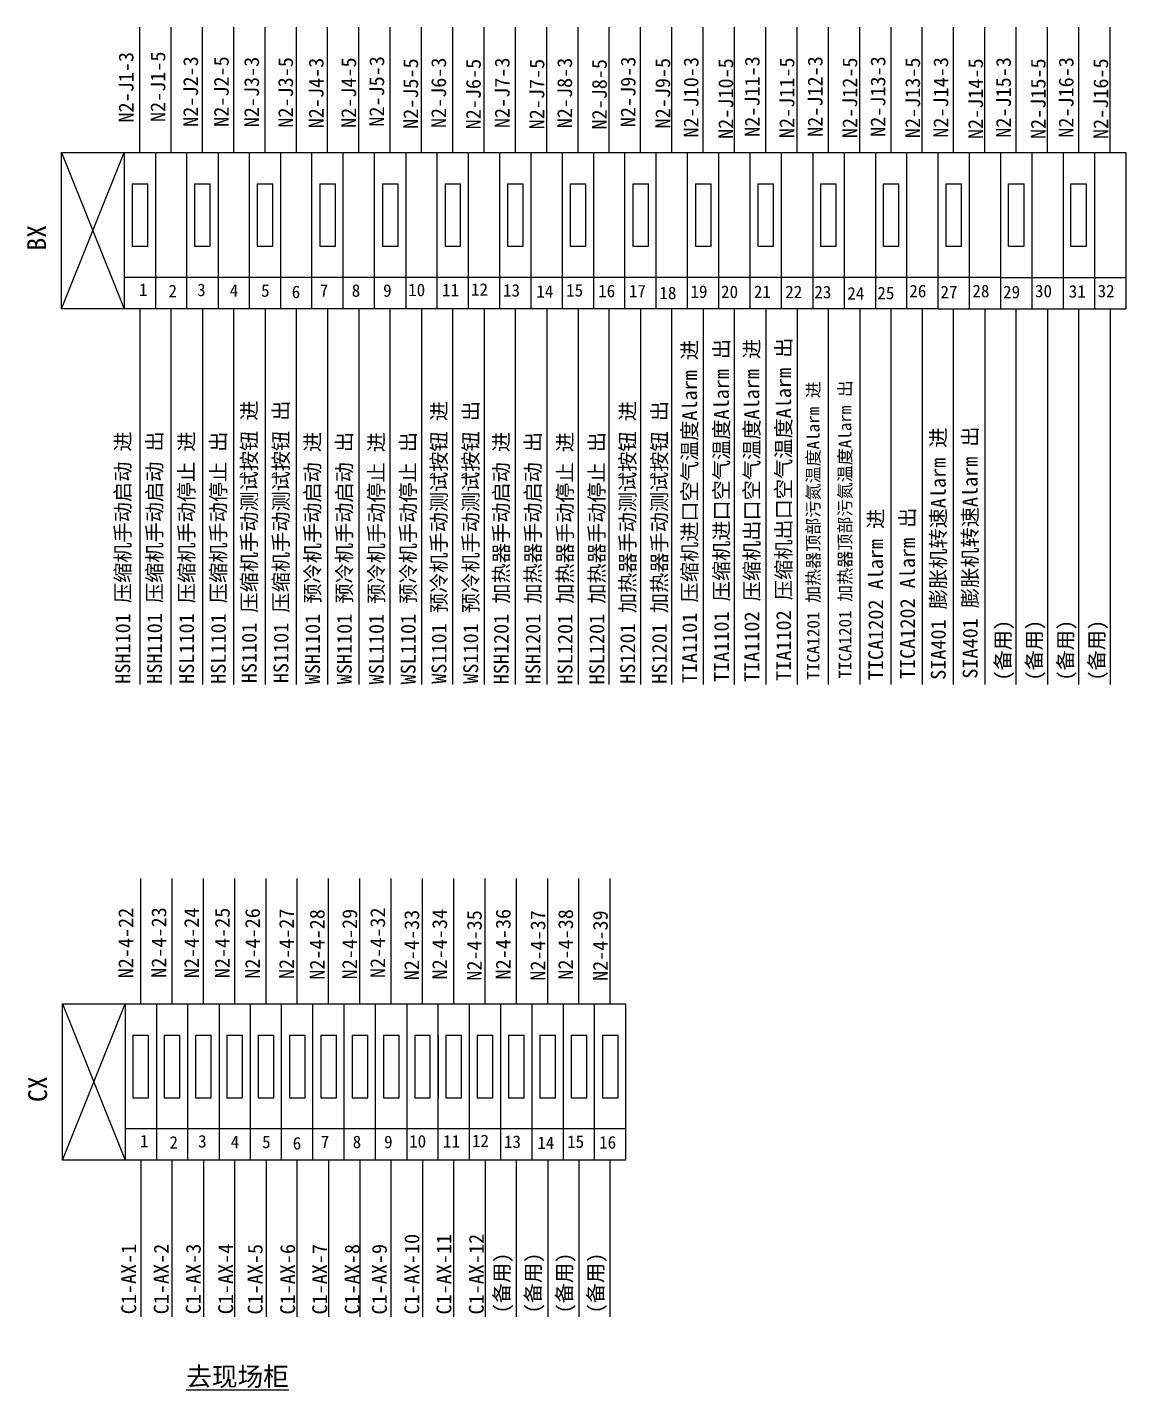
# Model space of a CAD drawing. Header units: millimetres. Extents: x -316745142 to -316741104, y 1018242592 to 1018244331.
# Drawn here: x -316743172.1 to -316742821.1, y 1018242718.8 to 1018243154.2 of the extents above; entities that cross this region are included whole.
import ezdxf

# ---------------------------------------------------------------- set-up
doc = ezdxf.new("R2010")
doc.units = ezdxf.units.MM

# ---------------------------------------------------------------- blocks, each defined once
blk = doc.blocks.new('*U93')
at = {"lineweight": -2}
blk.add_line((0, -2.5), (0, 2.5), dxfattribs=at)
blk = doc.blocks.new('*U94')
at = {"color": 0, "linetype": 'ByBlock', "lineweight": -2, "transparency": 16777216}
for p in [(0, 0), (10, 0), (20, 0), (30, 0), (40, 0), (50, 0), (60, 0), (70, 0), (80, 0), (90, 0), (100, 0), (110, 0), (120, 0), (130, 0), (140, 0), (150, 0), (160, 0), (170, 0), (180, 0), (190, 0), (200, 0), (210, 0), (220, 0), (230, 0), (240, 0), (250, 0), (260, 0), (270, 0), (280, 0), (290, 0), (300, 0), (310, 0)]:
    blk.add_blockref('*U93', p, dxfattribs=at)
blk = doc.blocks.new('*U144')
at = {"lineweight": -2}
blk.add_line((0, -2.5), (0, 2.5), dxfattribs=at)
blk = doc.blocks.new('*U145')
at = {"color": 0, "linetype": 'ByBlock', "lineweight": -2, "transparency": 16777216}
for p in [(0, 0), (10, 0), (20, 0), (30, 0), (40, 0), (50, 0), (60, 0), (70, 0), (80, 0), (90, 0), (100, 0), (110, 0), (120, 0), (130, 0), (140, 0), (150, 0)]:
    blk.add_blockref('*U144', p, dxfattribs=at)

msp = doc.modelspace()

# ---------------------------------------------------------------- linework, layer by layer
at = {"lineweight": -2}
for p, q in [((-316743136.081, 1018243114.153), (-316743136.081, 1018243149.153)), ((-316743126.081, 1018243114.153), (-316743126.081, 1018243149.153)), ((-316743116.081, 1018243114.153), (-316743116.081, 1018243149.153)), ((-316743106.081, 1018243114.153), (-316743106.081, 1018243149.153)), ((-316743096.081, 1018243114.153), (-316743096.081, 1018243149.153)), ((-316743086.081, 1018243114.153), (-316743086.081, 1018243149.153)), ((-316743076.081, 1018243114.153), (-316743076.081, 1018243149.153)), ((-316743066.081, 1018243114.153), (-316743066.081, 1018243149.153)), ((-316743056.081, 1018243114.153), (-316743056.081, 1018243149.153)), ((-316743046.081, 1018243114.153), (-316743046.081, 1018243149.153)), ((-316743036.081, 1018243114.153), (-316743036.081, 1018243149.153)), ((-316743026.081, 1018243114.153), (-316743026.081, 1018243149.153)), ((-316743016.081, 1018243114.153), (-316743016.081, 1018243149.153)), ((-316743006.081, 1018243114.153), (-316743006.081, 1018243149.153)), ((-316742996.081, 1018243114.153), (-316742996.081, 1018243149.153)), ((-316742986.081, 1018243114.153), (-316742986.081, 1018243149.153)), ((-316742976.081, 1018243114.153), (-316742976.081, 1018243149.153)), ((-316742966.081, 1018243114.153), (-316742966.081, 1018243149.153)), ((-316742956.081, 1018243114.153), (-316742956.081, 1018243149.153)), ((-316742946.081, 1018243114.153), (-316742946.081, 1018243149.153)), ((-316742936.081, 1018243114.153), (-316742936.081, 1018243149.153)), ((-316742926.081, 1018243114.153), (-316742926.081, 1018243149.153)), ((-316742916.081, 1018243114.153), (-316742916.081, 1018243149.153)), ((-316742906.081, 1018243114.153), (-316742906.081, 1018243149.153)), ((-316742896.081, 1018243114.153), (-316742896.081, 1018243149.153)), ((-316742886.081, 1018243114.153), (-316742886.081, 1018243149.153)), ((-316742876.081, 1018243114.153), (-316742876.081, 1018243149.153)), ((-316742866.081, 1018243114.153), (-316742866.081, 1018243149.153)), ((-316742856.081, 1018243114.153), (-316742856.081, 1018243149.153)), ((-316742846.081, 1018243114.153), (-316742846.081, 1018243149.153)), ((-316742836.081, 1018243114.153), (-316742836.081, 1018243149.153)), ((-316742826.081, 1018243114.153), (-316742826.081, 1018243149.153)), ((-316743161.081, 1018243064.153), (-316743141.081, 1018243114.153)), ((-316743161.081, 1018243114.153), (-316743141.081, 1018243064.153)), ((-316743141.081, 1018243114.153), (-316743141.081, 1018243064.153)), ((-316743131.081, 1018243114.153), (-316743131.081, 1018243064.153)), ((-316743121.081, 1018243064.153), (-316743121.081, 1018243114.153)), ((-316743111.081, 1018243114.153), (-316743111.081, 1018243064.153)), ((-316743101.081, 1018243064.153), (-316743101.081, 1018243114.153)), ((-316743091.081, 1018243064.153), (-316743091.081, 1018243114.153)), ((-316743081.081, 1018243064.153), (-316743081.081, 1018243114.153)), ((-316743071.081, 1018243064.153), (-316743071.081, 1018243114.153)), ((-316743061.081, 1018243064.153), (-316743061.081, 1018243114.153)), ((-316743051.081, 1018243114.153), (-316743051.081, 1018243104.153)), ((-316743041.081, 1018243064.153), (-316743041.081, 1018243114.153)), ((-316743031.081, 1018243064.153), (-316743031.081, 1018243114.153)), ((-316743021.081, 1018243064.153), (-316743021.081, 1018243114.153)), ((-316743011.081, 1018243064.153), (-316743011.081, 1018243114.153)), ((-316743001.081, 1018243064.153), (-316743001.081, 1018243114.153)), ((-316742991.081, 1018243064.153), (-316742991.081, 1018243114.153)), ((-316742981.081, 1018243064.153), (-316742981.081, 1018243114.153)), ((-316742971.081, 1018243064.153), (-316742971.081, 1018243114.153)), ((-316742961.081, 1018243064.153), (-316742961.081, 1018243114.153)), ((-316742951.081, 1018243064.153), (-316742951.081, 1018243114.153)), ((-316742941.081, 1018243064.153), (-316742941.081, 1018243114.153)), ((-316742931.081, 1018243064.153), (-316742931.081, 1018243114.153)), ((-316742921.081, 1018243114.153), (-316742921.081, 1018243064.153)), ((-316742911.081, 1018243114.153), (-316742911.081, 1018243074.153)), ((-316742901.081, 1018243114.153), (-316742901.081, 1018243064.153)), ((-316742891.081, 1018243114.153), (-316742891.081, 1018243064.153)), ((-316742881.081, 1018243114.153), (-316742881.081, 1018243064.153)), ((-316742871.081, 1018243114.153), (-316742871.081, 1018243064.153)), ((-316742861.081, 1018243114.153), (-316742861.081, 1018243064.153)), ((-316742851.081, 1018243114.153), (-316742851.081, 1018243064.153)), ((-316742841.081, 1018243114.153), (-316742841.081, 1018243064.153)), ((-316742831.081, 1018243114.153), (-316742831.081, 1018243064.153)), ((-316743138.581, 1018243104.153), (-316743138.581, 1018243084.153)), ((-316743138.581, 1018243104.153), (-316743133.581, 1018243104.153)), ((-316743133.581, 1018243084.153), (-316743133.581, 1018243104.153)), ((-316743118.581, 1018243104.153), (-316743118.581, 1018243084.153)), ((-316743118.581, 1018243104.153), (-316743113.581, 1018243104.153)), ((-316743113.581, 1018243084.153), (-316743113.581, 1018243104.153)), ((-316743098.581, 1018243104.153), (-316743098.581, 1018243084.153)), ((-316743098.581, 1018243104.153), (-316743093.581, 1018243104.153)), ((-316743093.581, 1018243084.153), (-316743093.581, 1018243104.153)), ((-316743078.581, 1018243104.153), (-316743078.581, 1018243084.153)), ((-316743078.581, 1018243104.153), (-316743073.581, 1018243104.153)), ((-316743073.581, 1018243084.153), (-316743073.581, 1018243104.153)), ((-316743058.581, 1018243104.153), (-316743058.581, 1018243084.153)), ((-316743058.581, 1018243104.153), (-316743053.581, 1018243104.153)), ((-316743053.581, 1018243084.153), (-316743053.581, 1018243104.153)), ((-316743051.081, 1018243104.153), (-316743051.081, 1018243084.153)), ((-316743038.581, 1018243104.153), (-316743038.581, 1018243084.153)), ((-316743038.581, 1018243104.153), (-316743033.581, 1018243104.153)), ((-316743033.581, 1018243084.153), (-316743033.581, 1018243104.153)), ((-316743018.581, 1018243104.153), (-316743018.581, 1018243084.153)), ((-316743018.581, 1018243104.153), (-316743013.581, 1018243104.153)), ((-316743013.581, 1018243084.153), (-316743013.581, 1018243104.153)), ((-316742998.581, 1018243104.153), (-316742998.581, 1018243084.153)), ((-316742998.581, 1018243104.153), (-316742993.581, 1018243104.153)), ((-316742993.581, 1018243084.153), (-316742993.581, 1018243104.153)), ((-316742978.581, 1018243104.153), (-316742978.581, 1018243084.153)), ((-316742978.581, 1018243104.153), (-316742973.581, 1018243104.153)), ((-316742973.581, 1018243084.153), (-316742973.581, 1018243104.153)), ((-316742958.581, 1018243104.153), (-316742958.581, 1018243084.153)), ((-316742958.581, 1018243104.153), (-316742953.581, 1018243104.153)), ((-316742953.581, 1018243084.153), (-316742953.581, 1018243104.153)), ((-316742938.581, 1018243104.153), (-316742938.581, 1018243084.153)), ((-316742938.581, 1018243104.153), (-316742933.581, 1018243104.153)), ((-316742933.581, 1018243084.153), (-316742933.581, 1018243104.153)), ((-316742918.581, 1018243104.153), (-316742918.581, 1018243084.153)), ((-316742918.581, 1018243104.153), (-316742913.581, 1018243104.153)), ((-316742913.581, 1018243084.153), (-316742913.581, 1018243104.153)), ((-316742898.581, 1018243104.153), (-316742898.581, 1018243084.153)), ((-316742898.581, 1018243104.153), (-316742893.581, 1018243104.153)), ((-316742893.581, 1018243084.153), (-316742893.581, 1018243104.153)), ((-316742878.581, 1018243104.153), (-316742878.581, 1018243084.153)), ((-316742878.581, 1018243104.153), (-316742873.581, 1018243104.153)), ((-316742873.581, 1018243084.153), (-316742873.581, 1018243104.153)), ((-316742858.581, 1018243104.153), (-316742853.581, 1018243104.153)), ((-316742858.581, 1018243084.153), (-316742858.581, 1018243104.153)), ((-316742853.581, 1018243084.153), (-316742853.581, 1018243104.153)), ((-316742838.581, 1018243104.153), (-316742833.581, 1018243104.153)), ((-316742838.581, 1018243084.153), (-316742838.581, 1018243104.153)), ((-316742833.581, 1018243084.153), (-316742833.581, 1018243104.153)), ((-316743138.581, 1018243084.153), (-316743133.581, 1018243084.153)), ((-316743118.581, 1018243084.153), (-316743113.581, 1018243084.153)), ((-316743098.581, 1018243084.153), (-316743093.581, 1018243084.153)), ((-316743078.581, 1018243084.153), (-316743073.581, 1018243084.153)), ((-316743058.581, 1018243084.153), (-316743053.581, 1018243084.153)), ((-316743051.081, 1018243084.153), (-316743051.081, 1018243074.153)), ((-316743038.581, 1018243084.153), (-316743033.581, 1018243084.153)), ((-316743018.581, 1018243084.153), (-316743013.581, 1018243084.153)), ((-316742998.581, 1018243084.153), (-316742993.581, 1018243084.153)), ((-316742978.581, 1018243084.153), (-316742973.581, 1018243084.153)), ((-316742958.581, 1018243084.153), (-316742953.581, 1018243084.153)), ((-316742938.581, 1018243084.153), (-316742933.581, 1018243084.153)), ((-316742918.581, 1018243084.153), (-316742913.581, 1018243084.153)), ((-316742898.581, 1018243084.153), (-316742893.581, 1018243084.153)), ((-316742878.581, 1018243084.153), (-316742873.581, 1018243084.153)), ((-316742858.581, 1018243084.153), (-316742853.581, 1018243084.153)), ((-316742838.581, 1018243084.153), (-316742833.581, 1018243084.153)), ((-316742861.081, 1018243074.153), (-316743141.081, 1018243074.153)), ((-316743051.081, 1018243074.153), (-316743051.081, 1018243074.153)), ((-316743051.081, 1018243074.153), (-316743051.081, 1018243064.153)), ((-316742911.081, 1018243074.153), (-316742911.081, 1018243064.153)), ((-316742861.081, 1018243074.153), (-316742841.081, 1018243074.153)), ((-316742841.081, 1018243074.153), (-316742821.081, 1018243074.153)), ((-316743136.081, 1018243064.153), (-316743136.081, 1018242944.153)), ((-316743126.081, 1018242944.153), (-316743126.081, 1018243064.153)), ((-316743116.081, 1018243064.153), (-316743116.081, 1018242944.153)), ((-316743106.081, 1018242944.153), (-316743106.081, 1018243064.153)), ((-316743096.081, 1018243064.153), (-316743096.081, 1018242944.153)), ((-316743086.081, 1018242944.153), (-316743086.081, 1018243064.153)), ((-316743076.081, 1018243064.153), (-316743076.081, 1018242944.153)), ((-316743066.081, 1018243064.153), (-316743066.081, 1018242944.153)), ((-316743056.081, 1018242944.153), (-316743056.081, 1018243064.153)), ((-316743046.081, 1018243064.153), (-316743046.081, 1018242944.153)), ((-316743036.081, 1018242944.153), (-316743036.081, 1018243064.153)), ((-316743026.081, 1018243064.153), (-316743026.081, 1018242944.153)), ((-316743016.081, 1018242944.153), (-316743016.081, 1018243064.153)), ((-316743006.081, 1018243064.153), (-316743006.081, 1018242944.153)), ((-316742996.081, 1018243064.153), (-316742996.081, 1018242944.153)), ((-316742986.081, 1018242944.153), (-316742986.081, 1018243064.153)), ((-316742976.081, 1018243064.153), (-316742976.081, 1018242944.153)), ((-316742966.081, 1018242944.153), (-316742966.081, 1018243064.153)), ((-316742956.081, 1018243064.153), (-316742956.081, 1018242944.153)), ((-316742946.081, 1018242944.153), (-316742946.081, 1018243064.153)), ((-316742936.081, 1018243064.153), (-316742936.081, 1018242944.153)), ((-316742926.081, 1018243064.153), (-316742926.081, 1018242944.153)), ((-316742916.081, 1018242944.153), (-316742916.081, 1018243064.153)), ((-316742906.081, 1018243064.153), (-316742906.081, 1018242944.153)), ((-316742896.081, 1018242944.153), (-316742896.081, 1018243064.153)), ((-316742886.081, 1018243064.153), (-316742886.081, 1018242944.153)), ((-316742876.081, 1018242944.153), (-316742876.081, 1018243064.153)), ((-316742866.081, 1018243064.153), (-316742866.081, 1018242944.153)), ((-316742856.081, 1018242944.153), (-316742856.081, 1018243064.153)), ((-316742846.081, 1018243064.153), (-316742846.081, 1018242944.153)), ((-316742836.081, 1018242944.153), (-316742836.081, 1018243064.153)), ((-316742826.081, 1018243064.153), (-316742826.081, 1018242944.153)), ((-316743135.773, 1018242842.091), (-316743135.773, 1018242877.091)), ((-316743125.773, 1018242842.091), (-316743125.773, 1018242877.091)), ((-316743115.773, 1018242842.091), (-316743115.773, 1018242877.091)), ((-316743105.773, 1018242842.091), (-316743105.773, 1018242877.091)), ((-316743095.773, 1018242842.091), (-316743095.773, 1018242877.091)), ((-316743085.773, 1018242842.091), (-316743085.773, 1018242877.091)), ((-316743075.773, 1018242842.091), (-316743075.773, 1018242877.091)), ((-316743065.773, 1018242842.091), (-316743065.773, 1018242877.091)), ((-316743055.773, 1018242842.091), (-316743055.773, 1018242877.091)), ((-316743045.773, 1018242842.091), (-316743045.773, 1018242877.091)), ((-316743035.773, 1018242842.091), (-316743035.773, 1018242877.091)), ((-316743025.773, 1018242842.091), (-316743025.773, 1018242877.091)), ((-316743015.773, 1018242842.091), (-316743015.773, 1018242877.091)), ((-316743005.773, 1018242842.091), (-316743005.773, 1018242877.091)), ((-316742995.773, 1018242842.091), (-316742995.773, 1018242877.091)), ((-316742985.773, 1018242842.091), (-316742985.773, 1018242877.091)), ((-316743160.773, 1018242792.091), (-316743140.773, 1018242842.091)), ((-316743160.773, 1018242842.091), (-316743140.773, 1018242792.091)), ((-316743140.773, 1018242842.091), (-316743140.773, 1018242792.091)), ((-316743130.773, 1018242842.091), (-316743130.773, 1018242792.091)), ((-316743120.773, 1018242792.091), (-316743120.773, 1018242842.091)), ((-316743110.773, 1018242842.091), (-316743110.773, 1018242792.091)), ((-316743100.773, 1018242792.091), (-316743100.773, 1018242842.091)), ((-316743090.773, 1018242792.091), (-316743090.773, 1018242842.091)), ((-316743080.773, 1018242792.091), (-316743080.773, 1018242842.091)), ((-316743070.773, 1018242792.091), (-316743070.773, 1018242842.091)), ((-316743060.773, 1018242792.091), (-316743060.773, 1018242842.091)), ((-316743050.773, 1018242842.091), (-316743050.773, 1018242832.091)), ((-316743040.773, 1018242792.091), (-316743040.773, 1018242842.091)), ((-316743030.773, 1018242792.091), (-316743030.773, 1018242842.091)), ((-316743020.773, 1018242792.091), (-316743020.773, 1018242842.091)), ((-316743010.773, 1018242792.091), (-316743010.773, 1018242842.091)), ((-316743000.773, 1018242792.091), (-316743000.773, 1018242842.091)), ((-316742990.773, 1018242792.091), (-316742990.773, 1018242842.091)), ((-316743138.273, 1018242832.091), (-316743138.273, 1018242812.091)), ((-316743138.273, 1018242832.091), (-316743133.273, 1018242832.091)), ((-316743133.273, 1018242812.091), (-316743133.273, 1018242832.091)), ((-316743128.273, 1018242832.091), (-316743128.273, 1018242812.091)), ((-316743128.273, 1018242832.091), (-316743123.273, 1018242832.091)), ((-316743123.273, 1018242812.091), (-316743123.273, 1018242832.091)), ((-316743118.273, 1018242832.091), (-316743118.273, 1018242812.091)), ((-316743118.273, 1018242832.091), (-316743113.273, 1018242832.091)), ((-316743113.273, 1018242812.091), (-316743113.273, 1018242832.091)), ((-316743108.273, 1018242832.091), (-316743108.273, 1018242812.091)), ((-316743108.273, 1018242832.091), (-316743103.273, 1018242832.091)), ((-316743103.273, 1018242812.091), (-316743103.273, 1018242832.091)), ((-316743098.273, 1018242832.091), (-316743098.273, 1018242812.091)), ((-316743098.273, 1018242832.091), (-316743093.273, 1018242832.091)), ((-316743093.273, 1018242812.091), (-316743093.273, 1018242832.091)), ((-316743088.273, 1018242832.091), (-316743088.273, 1018242812.091)), ((-316743088.273, 1018242832.091), (-316743083.273, 1018242832.091)), ((-316743083.273, 1018242812.091), (-316743083.273, 1018242832.091)), ((-316743078.273, 1018242832.091), (-316743078.273, 1018242812.091)), ((-316743078.273, 1018242832.091), (-316743073.273, 1018242832.091)), ((-316743073.273, 1018242812.091), (-316743073.273, 1018242832.091)), ((-316743068.273, 1018242832.091), (-316743068.273, 1018242812.091)), ((-316743068.273, 1018242832.091), (-316743063.273, 1018242832.091)), ((-316743063.273, 1018242812.091), (-316743063.273, 1018242832.091)), ((-316743058.273, 1018242832.091), (-316743058.273, 1018242812.091)), ((-316743058.273, 1018242832.091), (-316743053.273, 1018242832.091)), ((-316743053.273, 1018242812.091), (-316743053.273, 1018242832.091)), ((-316743050.773, 1018242832.091), (-316743050.773, 1018242812.091)), ((-316743048.273, 1018242832.091), (-316743048.273, 1018242812.091)), ((-316743048.273, 1018242832.091), (-316743043.273, 1018242832.091)), ((-316743043.273, 1018242812.091), (-316743043.273, 1018242832.091)), ((-316743040.773, 1018242832.091), (-316743040.773, 1018242812.091)), ((-316743038.273, 1018242832.091), (-316743038.273, 1018242812.091)), ((-316743038.273, 1018242832.091), (-316743033.273, 1018242832.091)), ((-316743033.273, 1018242812.091), (-316743033.273, 1018242832.091)), ((-316743028.273, 1018242832.091), (-316743028.273, 1018242812.091)), ((-316743028.273, 1018242832.091), (-316743023.273, 1018242832.091)), ((-316743023.273, 1018242812.091), (-316743023.273, 1018242832.091)), ((-316743018.273, 1018242832.091), (-316743018.273, 1018242812.091)), ((-316743018.273, 1018242832.091), (-316743013.273, 1018242832.091)), ((-316743013.273, 1018242812.091), (-316743013.273, 1018242832.091)), ((-316743008.273, 1018242832.091), (-316743008.273, 1018242812.091)), ((-316743008.273, 1018242832.091), (-316743003.273, 1018242832.091)), ((-316743003.273, 1018242812.091), (-316743003.273, 1018242832.091)), ((-316742998.273, 1018242832.091), (-316742998.273, 1018242812.091)), ((-316742998.273, 1018242832.091), (-316742993.273, 1018242832.091)), ((-316742993.273, 1018242812.091), (-316742993.273, 1018242832.091)), ((-316742988.273, 1018242832.091), (-316742988.273, 1018242812.091)), ((-316742988.273, 1018242832.091), (-316742983.273, 1018242832.091)), ((-316742983.273, 1018242812.091), (-316742983.273, 1018242832.091)), ((-316743138.273, 1018242812.091), (-316743133.273, 1018242812.091)), ((-316743128.273, 1018242812.091), (-316743123.273, 1018242812.091)), ((-316743118.273, 1018242812.091), (-316743113.273, 1018242812.091)), ((-316743108.273, 1018242812.091), (-316743103.273, 1018242812.091)), ((-316743098.273, 1018242812.091), (-316743093.273, 1018242812.091)), ((-316743088.273, 1018242812.091), (-316743083.273, 1018242812.091)), ((-316743078.273, 1018242812.091), (-316743073.273, 1018242812.091)), ((-316743068.273, 1018242812.091), (-316743063.273, 1018242812.091)), ((-316743058.273, 1018242812.091), (-316743053.273, 1018242812.091)), ((-316743050.773, 1018242812.091), (-316743050.773, 1018242802.091)), ((-316743048.273, 1018242812.091), (-316743043.273, 1018242812.091)), ((-316743038.273, 1018242812.091), (-316743033.273, 1018242812.091)), ((-316743028.273, 1018242812.091), (-316743023.273, 1018242812.091)), ((-316743018.273, 1018242812.091), (-316743013.273, 1018242812.091)), ((-316743008.273, 1018242812.091), (-316743003.273, 1018242812.091)), ((-316742998.273, 1018242812.091), (-316742993.273, 1018242812.091)), ((-316742988.273, 1018242812.091), (-316742983.273, 1018242812.091)), ((-316742980.773, 1018242802.091), (-316743140.773, 1018242802.091)), ((-316743050.773, 1018242802.091), (-316743050.773, 1018242802.091)), ((-316743050.773, 1018242802.091), (-316743050.773, 1018242792.091)), ((-316743135.773, 1018242792.091), (-316743135.773, 1018242742.091)), ((-316743125.773, 1018242742.091), (-316743125.773, 1018242792.091)), ((-316743115.773, 1018242792.091), (-316743115.773, 1018242742.091)), ((-316743105.773, 1018242742.091), (-316743105.773, 1018242792.091)), ((-316743095.773, 1018242792.091), (-316743095.773, 1018242742.091)), ((-316743085.773, 1018242742.091), (-316743085.773, 1018242792.091)), ((-316743075.773, 1018242792.091), (-316743075.773, 1018242742.091)), ((-316743065.773, 1018242792.091), (-316743065.773, 1018242742.091)), ((-316743055.773, 1018242742.091), (-316743055.773, 1018242792.091)), ((-316743045.773, 1018242792.091), (-316743045.773, 1018242742.091)), ((-316743035.773, 1018242742.091), (-316743035.773, 1018242792.091)), ((-316743025.773, 1018242792.091), (-316743025.773, 1018242742.091)), ((-316743015.773, 1018242742.091), (-316743015.773, 1018242792.091)), ((-316743005.773, 1018242792.091), (-316743005.773, 1018242742.091)), ((-316742995.773, 1018242792.091), (-316742995.773, 1018242742.091)), ((-316742985.773, 1018242742.091), (-316742985.773, 1018242792.091))]:
    msp.add_line(p, q, dxfattribs=at)
at = {"color": 1, "lineweight": -2}
for p, q in [((-316743161.081, 1018243114.153), (-316743131.081, 1018243114.153)), ((-316743161.081, 1018243064.153), (-316743161.081, 1018243114.153)), ((-316743131.081, 1018243114.153), (-316743121.081, 1018243114.153)), ((-316743121.081, 1018243114.153), (-316743111.081, 1018243114.153)), ((-316743111.081, 1018243114.153), (-316743101.081, 1018243114.153)), ((-316743101.081, 1018243114.153), (-316743091.081, 1018243114.153)), ((-316743091.081, 1018243114.153), (-316743081.081, 1018243114.153)), ((-316743081.081, 1018243114.153), (-316743071.081, 1018243114.153)), ((-316743071.081, 1018243114.153), (-316743061.081, 1018243114.153)), ((-316743061.081, 1018243114.153), (-316743051.081, 1018243114.153)), ((-316743051.081, 1018243114.153), (-316743041.081, 1018243114.153)), ((-316743041.081, 1018243114.153), (-316743031.081, 1018243114.153)), ((-316743031.081, 1018243114.153), (-316743021.081, 1018243114.153)), ((-316743021.081, 1018243114.153), (-316743011.081, 1018243114.153)), ((-316743011.081, 1018243114.153), (-316743001.081, 1018243114.153)), ((-316743001.081, 1018243114.153), (-316742991.081, 1018243114.153)), ((-316742991.081, 1018243114.153), (-316742981.081, 1018243114.153)), ((-316742981.081, 1018243114.153), (-316742971.081, 1018243114.153)), ((-316742971.081, 1018243114.153), (-316742961.081, 1018243114.153)), ((-316742961.081, 1018243114.153), (-316742951.081, 1018243114.153)), ((-316742951.081, 1018243114.153), (-316742941.081, 1018243114.153)), ((-316742941.081, 1018243114.153), (-316742931.081, 1018243114.153)), ((-316742931.081, 1018243114.153), (-316742921.081, 1018243114.153)), ((-316742921.081, 1018243114.153), (-316742911.081, 1018243114.153)), ((-316742911.081, 1018243114.153), (-316742901.081, 1018243114.153)), ((-316742901.081, 1018243114.153), (-316742891.081, 1018243114.153)), ((-316742891.081, 1018243114.153), (-316742881.081, 1018243114.153)), ((-316742881.081, 1018243114.153), (-316742871.081, 1018243114.153)), ((-316742871.081, 1018243114.153), (-316742861.081, 1018243114.153)), ((-316742861.081, 1018243114.153), (-316742851.081, 1018243114.153)), ((-316742851.081, 1018243114.153), (-316742841.081, 1018243114.153)), ((-316742841.081, 1018243114.153), (-316742831.081, 1018243114.153)), ((-316742831.081, 1018243114.153), (-316742821.081, 1018243114.153)), ((-316742821.081, 1018243114.153), (-316742821.081, 1018243064.153)), ((-316742881.081, 1018243064.153), (-316743161.081, 1018243064.153)), ((-316742881.081, 1018243064.153), (-316742861.081, 1018243064.153)), ((-316742861.081, 1018243064.153), (-316742841.081, 1018243064.153)), ((-316742841.081, 1018243064.153), (-316742821.081, 1018243064.153)), ((-316743160.773, 1018242842.091), (-316743130.773, 1018242842.091)), ((-316743160.773, 1018242792.091), (-316743160.773, 1018242842.091)), ((-316743130.773, 1018242842.091), (-316743120.773, 1018242842.091)), ((-316743120.773, 1018242842.091), (-316743110.773, 1018242842.091)), ((-316743110.773, 1018242842.091), (-316743100.773, 1018242842.091)), ((-316743100.773, 1018242842.091), (-316743090.773, 1018242842.091)), ((-316743090.773, 1018242842.091), (-316743080.773, 1018242842.091)), ((-316743080.773, 1018242842.091), (-316743070.773, 1018242842.091)), ((-316743070.773, 1018242842.091), (-316743060.773, 1018242842.091)), ((-316743060.773, 1018242842.091), (-316743050.773, 1018242842.091)), ((-316743050.773, 1018242842.091), (-316743040.773, 1018242842.091)), ((-316743040.773, 1018242842.091), (-316743030.773, 1018242842.091)), ((-316743030.773, 1018242842.091), (-316743020.773, 1018242842.091)), ((-316743020.773, 1018242842.091), (-316743010.773, 1018242842.091)), ((-316743010.773, 1018242842.091), (-316743000.773, 1018242842.091)), ((-316743000.773, 1018242842.091), (-316742990.773, 1018242842.091)), ((-316742990.773, 1018242842.091), (-316742980.773, 1018242842.091)), ((-316742980.773, 1018242792.091), (-316742980.773, 1018242842.091)), ((-316742980.773, 1018242792.091), (-316743160.773, 1018242792.091))]:
    msp.add_line(p, q, dxfattribs=at)

# ---------------------------------------------------------------- block references
at = {"lineweight": -2}
for name, p in [('*U94', (-316743136.081, 1018243151.653)), ('*U145', (-316743135.773, 1018242879.591))]:
    msp.add_blockref(name, p, dxfattribs=at)

# ---------------------------------------------------------------- texts
at = {"lineweight": -2, "attachment_point": 1, "rotation": 90}
for s, width, heights, insert, char_height in [('N2-J1-3', 8.4811, [0], (-316743142.844, 1018243123.696), 4.7343), ('N2-J1-5', 8.4811, [0], (-316743132.678, 1018243123.852), 4.7343), ('N2-J2-3', 8.4811, [0], (-316743122.229, 1018243122.333), 4.7343), ('N2-J2-5', 8.4811, [0], (-316743112.42, 1018243122.332), 4.7343), ('N2-J3-3', 8.4811, [0], (-316743102.747, 1018243122.179), 4.7343), ('N2-J3-5', 8.4811, [0], (-316743091.887, 1018243122.062), 4.7343), ('N2-J4-3', 8.4811, [0], (-316743082.115, 1018243121.858), 4.7343), ('N2-J4-5', 8.4811, [0], (-316743071.722, 1018243121.975), 4.7343), ('N2-J5-3', 8.4811, [0], (-316743062.764, 1018243122.384), 4.7343), ('N2-J5-5', 8.4811, [0], (-316743051.904, 1018243121.668), 4.7343), ('N2-J6-3', 8.4811, [0], (-316743042.98, 1018243121.938), 4.7343), ('N2-J6-5', 8.4811, [0], (-316743031.886, 1018243121.528), 4.7343), ('N2-J7-3', 8.4811, [0], (-316743022.683, 1018243121.938), 4.7343), ('N2-J7-5', 8.4811, [0], (-316743011.589, 1018243121.528), 4.7343), ('N2-J8-3', 8.4811, [0], (-316743002.722, 1018243121.87), 4.7343), ('N2-J8-5', 8.4811, [0], (-316742991.628, 1018243121.46), 4.7343), ('N2-J9-3', 8.4811, [0], (-316742982.455, 1018243122.223), 4.7343), ('N2-J9-5', 8.4811, [2.394], (-316742971.361, 1018243121.814), 4.7343), ('N2-J10-3', 8.4811, [0], (-316742962.342, 1018243118.889), 4.7343), ('N2-J10-5', 8.4811, [0], (-316742951.248, 1018243118.479), 4.7343), ('N2-J11-3', 8.4811, [0], (-316742942.805, 1018243119.135), 4.7343), ('N2-J11-5', 8.4811, [0], (-316742931.711, 1018243118.725), 4.7343), ('N2-J12-3', 8.4811, [0], (-316742922.692, 1018243119.135), 4.7343), ('N2-J12-5', 8.4811, [0], (-316742911.598, 1018243118.725), 4.7343), ('N2-J13-3', 8.4811, [0], (-316742902.628, 1018243119.123), 4.7343), ('N2-J13-5', 8.4811, [0], (-316742891.534, 1018243118.713), 4.7343), ('N2-J14-3', 8.4811, [0], (-316742882.521, 1018243118.851), 4.7343), ('N2-J14-5', 8.4811, [0], (-316742871.427, 1018243118.441), 4.7343), ('N2-J15-3', 8.4811, [0], (-316742862.521, 1018243118.851), 4.7343), ('N2-J15-5', 8.4811, [0], (-316742851.427, 1018243118.441), 4.7343), ('N2-J16-3', 8.4811, [0], (-316742842.521, 1018243118.851), 4.7343), ('N2-J16-5', 8.4811, [0], (-316742831.427, 1018243118.441), 4.7343), ('BX', 55.6863, [0], (-316743172.056, 1018243082.78), 6.0163), ('TIA1101{\\fSimSun|b0|i0|c134|p2; 压缩机进口空气温度Alarm 进}', 131.13885, [0], (-316742962.794, 1018242944.559), 4.7343), ('TIA1101{\\fSimSun|b0|i0|c134|p2; 压缩机进口空气温度Alarm 出}', 131.13885, [0], (-316742952.626, 1018242944.927), 4.7343), ('TIA1102{\\fSimSun|b0|i0|c134|p2; 压缩机出口空气温度Alarm 进}', 131.13885, [0], (-316742942.931, 1018242944.927), 4.7343), ('TIA1102{\\fSimSun|b0|i0|c134|p2; 压缩机出口空气温度Alarm 出}', 131.13885, [0], (-316742932.763, 1018242945.295), 4.7343), ('TICA1201{\\fSimSun|b0|i0|c134|p2; 加热器顶部污氮温度Alarm 进}', 131.13885, [0], (-316742922.929, 1018242945.664), 4), ('TICA1201{\\fSimSun|b0|i0|c134|p2; 加热器顶部污氮温度Alarm 出}', 131.13885, [0], (-316742912.76, 1018242946.032), 4), ('HS1101 {\\fSimSun|b0|i0|c134|p2;压缩机手动测试按钮 进}', 131.13885, [0], (-316743103.507, 1018242944.543), 4.7343), ('HS1101 {\\fSimSun|b0|i0|c134|p2;压缩机手动测试按钮 出}', 131.13885, [0], (-316743093.358, 1018242944.555), 4.7343), ('WS1101 {\\fSimSun|b0|i0|c134|p2;预冷机手动测试按钮 进}', 131.13885, [0], (-316743042.871, 1018242944.368), 4.7343), ('WS1101 {\\fSimSun|b0|i0|c134|p2;预冷机手动测试按钮 出}', 131.13885, [0], (-316743032.722, 1018242944.38), 4.7343), ('HS1201 {\\fSimSun|b0|i0|c134|p2;加热器手动测试按钮 进}', 131.13885, [0], (-316742982.594, 1018242944.368), 4.7343), ('HS1201 {\\fSimSun|b0|i0|c134|p2;加热器手动测试按钮 出}', 131.13885, [0], (-316742972.446, 1018242944.38), 4.7343), ('SIA401{\\fSimSun|b0|i0|c134|p2; 膨胀机转速Alarm 进}', 131.13885, [0], (-316742883.344, 1018242945.621), 4.7343), ('HSH1101 {\\fSimSun|b0|i0|c134|p2;压缩机手动启动 进}', 131.13885, [0], (-316743143.902, 1018242944.362), 4.7343), ('HSH1101 {\\fSimSun|b0|i0|c134|p2;压缩机手动启动 出}', 131.13885, [0], (-316743133.753, 1018242944.374), 4.7343), ('HSL1101 {\\fSimSun|b0|i0|c134|p2;压缩机手动停止 进}', 131.13885, [0], (-316743123.512, 1018242944.327), 4.7343), ('HSL1101 {\\fSimSun|b0|i0|c134|p2;压缩机手动停止 出}', 131.13885, [0], (-316743113.363, 1018242944.339), 4.7343), ('WSH1101 {\\fSimSun|b0|i0|c134|p2;预冷机手动启动 进}', 131.13885, [0], (-316743083.266, 1018242944.188), 4.7343), ('WSH1101 {\\fSimSun|b0|i0|c134|p2;预冷机手动启动 出}', 131.13885, [0], (-316743073.117, 1018242944.2), 4.7343), ('WSL1101 {\\fSimSun|b0|i0|c134|p2;预冷机手动停止 进}', 131.13885, [0], (-316743062.876, 1018242944.153), 4.7343), ('WSL1101 {\\fSimSun|b0|i0|c134|p2;预冷机手动停止 出}', 131.13885, [0], (-316743052.727, 1018242944.165), 4.7343), ('HSH1201 {\\fSimSun|b0|i0|c134|p2;加热器手动启动 进}', 131.13885, [0], (-316743022.989, 1018242944.188), 4.7343), ('HSH1201 {\\fSimSun|b0|i0|c134|p2;加热器手动启动 出}', 131.13885, [0], (-316743012.841, 1018242944.2), 4.7343), ('HSL1201 {\\fSimSun|b0|i0|c134|p2;加热器手动停止 进}', 131.13885, [0], (-316743002.599, 1018242944.153), 4.7343), ('HSL1201 {\\fSimSun|b0|i0|c134|p2;加热器手动停止 出}', 131.13885, [0], (-316742992.451, 1018242944.165), 4.7343), ('SIA401{\\fSimSun|b0|i0|c134|p2; 膨胀机转速Alarm 出}', 131.13885, [0], (-316742873.176, 1018242945.989), 4.7343), ('TICA1202 {\\fSimSun|b0|i0|c134|p2;Alarm 进}', 131.13885, [0], (-316742903.343, 1018242945.526), 4.7343), ('TICA1202{\\fSimSun|b0|i0|c134|p2; Alarm 出}', 131.13885, [0], (-316742893.175, 1018242945.894), 4.7343), ('{\\fSimSun|b0|i0|c134|p2;(备用)}', 131.13885, [0], (-316742862.748, 1018242945.382), 4.7343), ('{\\fSimSun|b0|i0|c134|p2;(备用)}', 131.13885, [0], (-316742852.748, 1018242945.382), 4.7343), ('{\\fSimSun|b0|i0|c134|p2;(备用)}', 131.13885, [0], (-316742842.748, 1018242945.382), 4.7343), ('{\\fSimSun|b0|i0|c134|p2;(备用)}', 131.13885, [0], (-316742832.748, 1018242945.382), 4.7343), ('N2-4-22', 8.4811, [0], (-316743142.934, 1018242850.243), 4.7343), ('N2-4-23', 8.4811, [0], (-316743132.369, 1018242850.399), 4.7343), ('N2-4-24', 8.4811, [0], (-316743121.921, 1018242850.271), 4.7343), ('N2-4-25', 8.4811, [0], (-316743112.112, 1018242850.27), 4.7343), ('N2-4-26', 8.4811, [0], (-316743102.439, 1018242850.118), 4.7343), ('N2-4-27', 8.4811, [0], (-316743091.578, 1018242850), 4.7343), ('N2-4-28', 8.4811, [0], (-316743081.807, 1018242849.797), 4.7343), ('N2-4-29', 8.4811, [0], (-316743071.414, 1018242849.913), 4.7343), ('N2-4-32', 8.4811, [0], (-316743062.456, 1018242850.323), 4.7343), ('N2-4-33', 8.4811, [0], (-316743051.595, 1018242849.607), 4.7343), ('N2-4-34', 8.4811, [0], (-316743042.672, 1018242849.877), 4.7343), ('N2-4-35', 8.4811, [0], (-316743031.578, 1018242849.467), 4.7343), ('N2-4-36', 8.4811, [0], (-316743022.375, 1018242849.877), 4.7343), ('N2-4-37', 8.4811, [0], (-316743011.281, 1018242849.467), 4.7343), ('N2-4-38', 8.4811, [0], (-316743002.414, 1018242849.808), 4.7343), ('N2-4-39', 8.4811, [0], (-316742991.32, 1018242849.398), 4.7343), ('CX', 55.6863, [0], (-316743171.748, 1018242810.718), 6.0163), ('C1-AX-1', 131.13885, [0], (-316743141.993, 1018242742.887), 4.7343), ('C1-AX-2', 131.13885, [0], (-316743131.632, 1018242742.89), 4.7343), ('C1-AX-3', 131.13885, [0], (-316743121.377, 1018242742.89), 4.7343), ('C1-AX-4', 131.13885, [0], (-316743111.016, 1018242742.893), 4.7343), ('C1-AX-5', 131.13885, [0], (-316743101.601, 1018242742.809), 4.7343), ('C1-AX-6', 131.13885, [0], (-316743091.239, 1018242742.811), 4.7343), ('C1-AX-7', 131.13885, [0], (-316743080.985, 1018242742.811), 4.7343), ('C1-AX-8', 131.13885, [0], (-316743070.623, 1018242742.814), 4.7343), ('C1-AX-9', 131.13885, [0], (-316743061.91, 1018242742.81), 4.7343), ('C1-AX-10', 131.13885, [0], (-316743051.548, 1018242742.813), 4.7343), ('C1-AX-11', 131.13885, [0], (-316743041.294, 1018242742.813), 4.7343), ('C1-AX-12', 131.13885, [0], (-316743030.932, 1018242742.816), 4.7343), ('{\\fSimSun|b0|i0|c134|p2;(备用)}', 131.13885, [0], (-316743022.835, 1018242743.176), 4.7343), ('{\\fSimSun|b0|i0|c134|p2;(备用)}', 131.13885, [0], (-316743012.835, 1018242743.176), 4.7343), ('{\\fSimSun|b0|i0|c134|p2;(备用)}', 131.13885, [0], (-316743002.835, 1018242743.176), 4.7343), ('{\\fSimSun|b0|i0|c134|p2;(备用)}', 131.13885, [0], (-316742992.835, 1018242743.176), 4.7343)]:
    msp.add_mtext_dynamic_manual_height_columns(s, width=width, gutter_width=23.672, heights=heights, dxfattribs=dict(at, insert=insert, char_height=char_height))
at = {"lineweight": -2, "attachment_point": 1}
for s, width, insert, char_height in [('1', 6.0163, (-316743136.347, 1018243072.284), 4), ('2', 6.0163, (-316743126.944, 1018243071.861), 4), ('3', 6.0163, (-316743117.778, 1018243072.233), 4), ('4', 6.0163, (-316743107.355, 1018243072.021), 4), ('5', 6.0163, (-316743097.344, 1018243072.021), 4), ('6', 6.0163, (-316743087.555, 1018243071.587), 4), ('7', 6.0163, (-316743078.589, 1018243072.032), 4), ('8', 6.0163, (-316743068.384, 1018243072.026), 4), ('9', 6.0163, (-316743058.349, 1018243072.029), 4), ('10', 6.0163, (-316743050.35, 1018243072.222), 4), ('11', 6.0163, (-316743039.524, 1018243072.196), 4), ('12', 6.0163, (-316743030.287, 1018243072.352), 4), ('13', 6.0163, (-316743020.051, 1018243072.085), 4), ('14', 6.0163, (-316743009.429, 1018243071.737), 4), ('15', 6.0163, (-316742999.884, 1018243072.108), 4), ('16', 6.0163, (-316742989.654, 1018243071.877), 4), ('17', 6.0163, (-316742979.832, 1018243071.849), 4), ('18', 6.0163, (-316742970.088, 1018243071.263), 4), ('19', 6.0163, (-316742960.149, 1018243071.667), 4), ('20', 6.0163, (-316742950.381, 1018243071.607), 4), ('21', 6.0163, (-316742939.906, 1018243071.603), 4), ('22', 6.0163, (-316742929.885, 1018243071.583), 4), ('23', 6.0163, (-316742920.581, 1018243071.537), 4), ('24', 6.0163, (-316742910.053, 1018243071.116), 4), ('25', 6.0163, (-316742900.445, 1018243071.223), 4), ('26', 6.0163, (-316742890.222, 1018243071.845), 4), ('27', 6.0163, (-316742880.271, 1018243071.545), 4), ('28', 6.0163, (-316742870.08, 1018243071.866), 4), ('29', 6.0163, (-316742860.271, 1018243071.545), 4), ('30', 6.0163, (-316742850.08, 1018243071.866), 4), ('31', 6.0163, (-316742839.297, 1018243071.75), 4), ('32', 6.0163, (-316742830.08, 1018243071.866), 4), ('1', 6.0163, (-316743136.039, 1018242800.223), 4), ('2', 6.0163, (-316743126.636, 1018242799.8), 4), ('3', 6.0163, (-316743117.47, 1018242800.171), 4), ('4', 6.0163, (-316743107.047, 1018242799.96), 4), ('5', 6.0163, (-316743097.035, 1018242799.96), 4), ('7', 6.0163, (-316743078.281, 1018242799.971), 4), ('8', 6.0163, (-316743068.075, 1018242799.965), 4), ('9', 6.0163, (-316743058.041, 1018242799.967), 4), ('10', 6.0163, (-316743050.042, 1018242800.16), 4), ('11', 6.0163, (-316743039.216, 1018242800.134), 4), ('12', 6.0163, (-316743029.978, 1018242800.291), 4), ('13', 6.0163, (-316743019.743, 1018242800.023), 4), ('15', 6.0163, (-316742999.576, 1018242800.046), 4), ('16', 6.0163, (-316742989.345, 1018242799.815), 4), ('6', 6.0163, (-316743087.247, 1018242799.525), 4), ('14', 6.0163, (-316743009.121, 1018242799.675), 4), ('{\\fSimSun|b0|i0|c134|p2;\\L去现场柜}', 123.55747, (-316743121.285, 1018242725.986), 6.0163)]:
    msp.add_mtext_dynamic_manual_height_columns(s, width=width, gutter_width=23.672, heights=[0], dxfattribs=dict(at, insert=insert, char_height=char_height))

doc.saveas('drawing.dxf')
